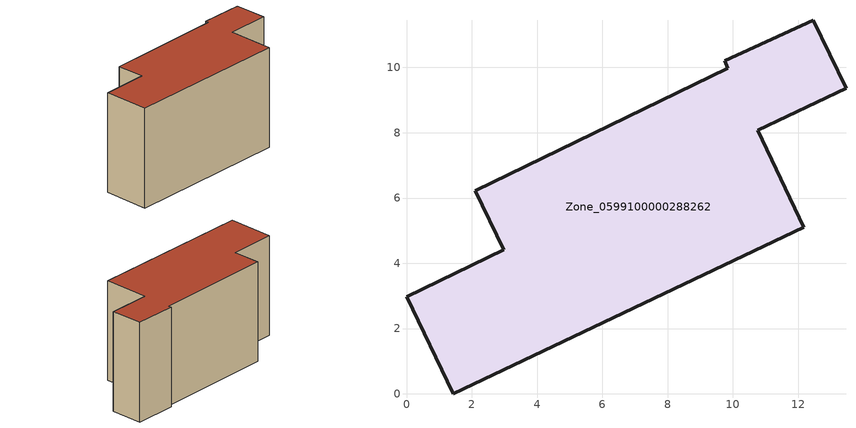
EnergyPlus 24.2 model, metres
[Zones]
Zone_0599100000288262
 floor ground (C_G): 9.85,9.98 9.75,10.2 12.47,11.45 13.47,9.37 10.76,8.08 12.18,5.1 1.43,0 0,2.97 2.98,4.41 2.11,6.22 z0
 wall outside (C_F): 0,2.97 1.43,0 12.18,5.1 10.76,8.08 13.47,9.37 12.47,11.45 9.75,10.2 9.85,9.98 2.11,6.22 2.98,4.41 0,2.97 z0:7.26
 roof outside (C_R): 2.98,4.41 0,2.97 1.43,0 12.18,5.1 10.76,8.08 13.47,9.37 12.47,11.45 9.75,10.2 9.85,9.98 2.11,6.22 z7.26
[BUILDING]
Pand.0599100000288262: North Axis=0; Terrain=City; Loads Convergence Tolerance Value=0.04; Temperature Convergence Tolerance Value=0.4; Solar Distribution=FullExterior; Maximum Number of Warmup Days=25; Minimum Number of Warmup Days=1
[Site:Location]
Rotterdam.The.Hague.AP_ZH_NLD Design_Conditions: Latitude=51.96; Longitude=4.45; Time Zone=1; Elevation=-4.5
[SITE:GROUNDTEMPERATURE:BUILDINGSURFACE]
18, 18, 18, 18, 18, 18, 18, 18, 18, 18, 18, 18
[MATERIAL] Thermal Absorptance=0.9; Solar Absorptance=0.7; Visible Absorptance=0.7
Name | Roughness | Thickness | Conductivity | Density | Specific Heat
G.TI.1975-1991 | MediumSmooth | 0.15 | 0.288461 | 540 | 1210
F.TI.1975-1991 | Rough | 0.3 | 0.230769 | 1920 | 840
R.TI.1975-1991 | MediumRough | 0.2 | 0.153846 | 1500 | 1000
[CONSTRUCTION]
C_G: G.TI.1975-1991
C_F: F.TI.1975-1991
C_R: R.TI.1975-1991
[ZONE]
Zone_0599100000288262: Type=1; Multiplier=1; Ceiling Height=Autocalculate; Volume=Autocalculate; Floor Area=autocalculate; Part of Total Floor Area=Yes
[ZONEINFILTRATION:DESIGNFLOWRATE]
Infil_Zone_0599100000288262: Zone or ZoneList or Space or SpaceList=Zone_0599100000288262; Schedule=AlwaysOn; Design Flow Rate Calculation Method=Flow/Area; Flow Rate per Floor Area=0.003; Constant Term Coefficient=1; Temperature Term Coefficient=0; Velocity Term Coefficient=0; Velocity Squared Term Coefficient=0
[HVACTEMPLATE:ZONE:IDEALLOADSAIRSYSTEM]
Zone_0599100000288262: Maximum Heating Supply Air Temperature=50; Minimum Cooling Supply Air Temperature=13; Maximum Heating Supply Air Humidity Ratio=0.0156; Minimum Cooling Supply Air Humidity Ratio=0.0077; Heating Limit=NoLimit; Cooling Limit=NoLimit; Dehumidification Control Type=ConstantSensibleHeatRatio; Cooling Sensible Heat Ratio=0.7; Dehumidification Setpoint=60; Humidification Control Type=None; Humidification Setpoint=30; Outdoor Air Method=None; Outdoor Air Flow Rate per Person=0.00944; Outdoor Air Flow Rate per Zone Floor Area=0; Outdoor Air Flow Rate per Zone=0; Demand Controlled Ventilation Type=None; Outdoor Air Economizer Type=NoEconomizer; Heat Recovery Type=None; Sensible Heat Recovery Effectiveness=0.7; Latent Heat Recovery Effectiveness=0.65
[ZONECONTROL:THERMOSTAT]
ThermostatControl_Zone_0599100000288262: Zone or ZoneList=Zone_0599100000288262; Control Type Schedule=DualSetpointControlType; Control 1=Thermostat_Zone_0599100000288262; Temperature Difference Between Cutout And Setpoint=0
[THERMOSTATSETPOINT:DUALSETPOINT]
Thermostat_Zone_0599100000288262: Heating Setpoint Temperature Schedule=HeatingSetpoint_Zone_0599100000288262; Cooling Setpoint Temperature Schedule=CoolingSetpoint_Zone_0599100000288262
[SCHEDULE:COMPACT]
HeatingSetpoint_Zone_0599100000288262: Through: 12/31, For: AllDays, Until: 24:00, 21
CoolingSetpoint_Zone_0599100000288262: Through: 12/31, For: AllDays, Until: 24:00, 24
DualSetpointControlType: Through: 12/31, For: AllDays, Until: 24:00, 4
AlwaysOn: Through: 12/31, For: AllDays, Until: 24:00, 1
